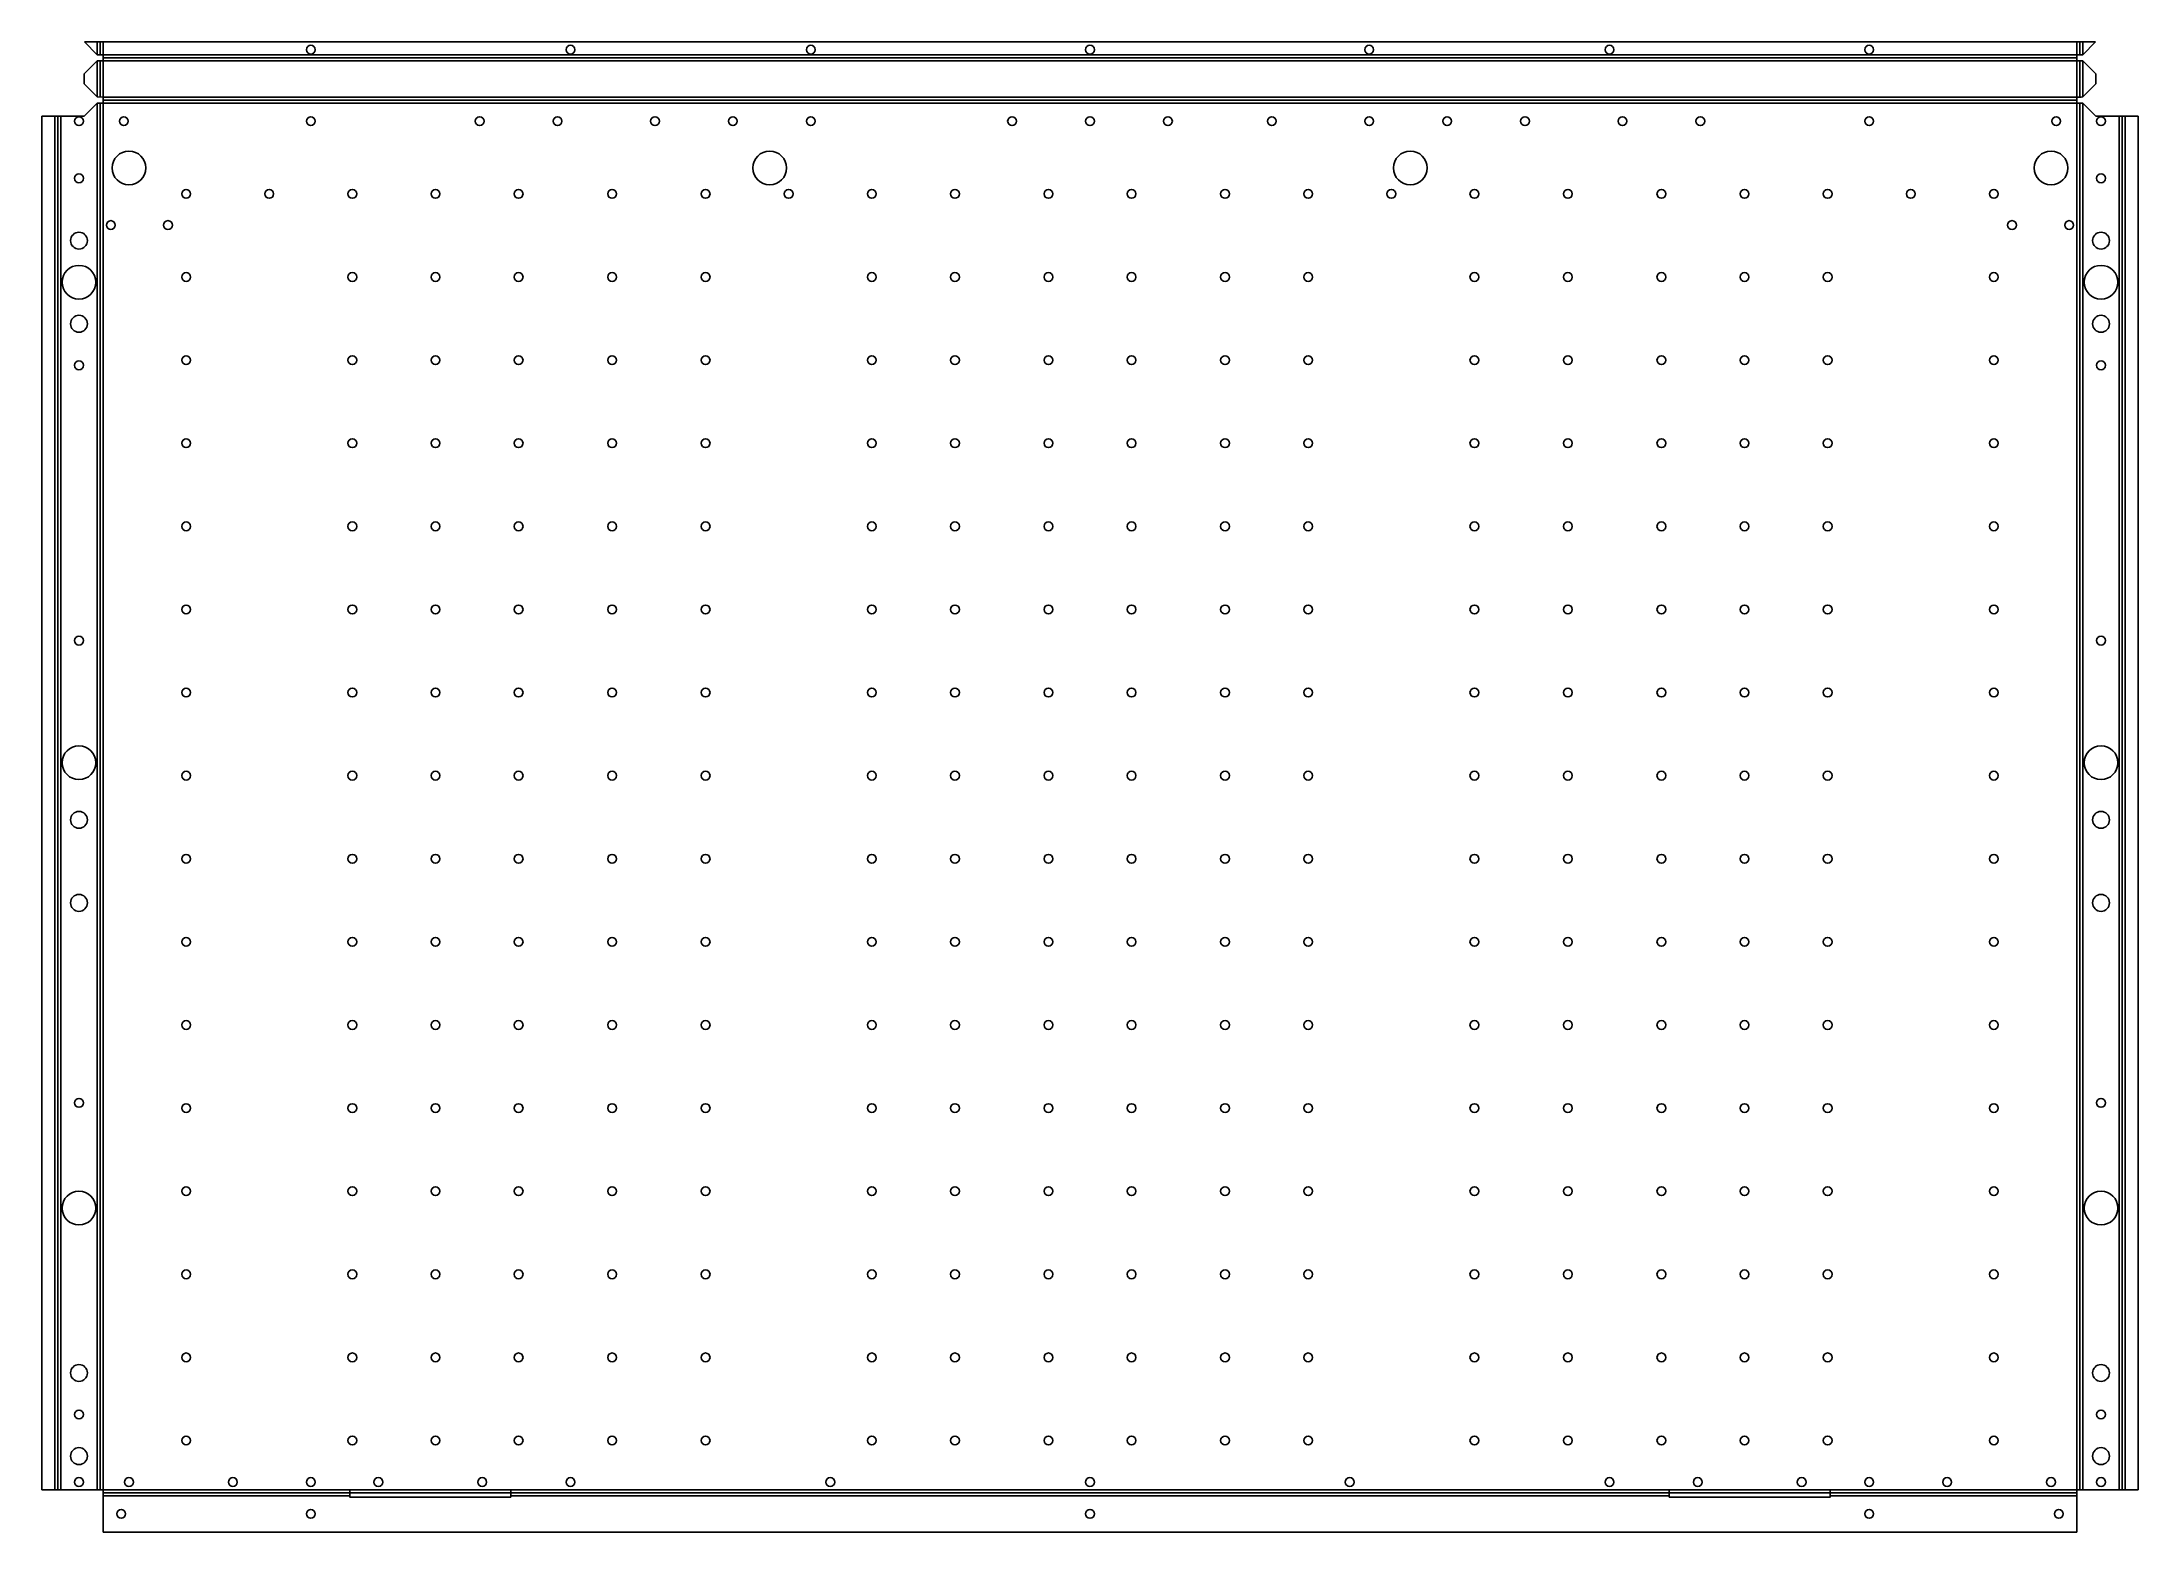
# Model space of a CAD drawing. Header units: millimetres. Extents: x -24 to 784, y 0 to 574.
import ezdxf

# ---------------------------------------------------------------- set-up
doc = ezdxf.new("R2010")
doc.units = ezdxf.units.MM

msp = doc.modelspace()

# ---------------------------------------------------------------- linework, layer by layer
at = {"layer": 'BEND'}
for p, q in [((-1.13, 573.79, 0), (-1.13, 568.82, 0)), ((761.13, 568.82, 0), (761.13, 573.79, 0)), ((-1.13, 566.49, 0), (-1.13, 552.56, 0)), ((0, 567.65, 0), (760, 567.65)), ((761.13, 552.56, 0), (761.13, 566.49, 0)), ((-1.13, 16.26), (-1.13, 550.23)), ((760, 551.39), (0, 551.39)), ((761.13, 16.26), (761.13, 550.23)), ((-17.39, 545.16, 0), (-17.39, 16.26)), ((777.39, 16.26, 0), (777.39, 545.16)), ((0, 15.13), (760, 15.13))]:
    msp.add_line(p, q, dxfattribs=at)
at = {"layer": 'BEND_EXTENT'}
for p, q in [((-2.26, 568.86, 0), (-2.26, 573.79, 0)), ((0, 573.79, 0), (0, 568.79)), ((760, 568.79, 0), (760, 573.79, 0)), ((762.26, 573.79, 0), (762.26, 568.86, 0)), ((-2.26, 552.59, 0), (-2.26, 566.45, 0)), ((0, 568.79), (760, 568.79, 0)), ((762.26, 566.45, 0), (762.26, 552.59, 0)), ((-2.26, 550.19, 0), (-2.26, 16.26, 0)), ((0, 16.26, 0), (0, 550.26)), ((0, 550.26), (760, 550.26)), ((760, 550.26), (760, 16.26, 0)), ((762.26, 16.26, 0), (762.26, 550.19, 0)), ((-18.52, 16.26, 0), (-18.52, 545.16, 0)), ((-16.26, 545.16, 0), (-16.26, 16.26, 0)), ((776.26, 16.26), (776.26, 545.16)), ((778.52, 545.16), (778.52, 16.26)), ((0, 16.26, 0), (95, 16.26)), ((157, 16.26), (603, 16.26)), ((665, 16.26), (760, 16.26, 0)), ((95, 14), (0, 14)), ((603, 14), (157, 14)), ((760, 14), (665, 14))]:
    msp.add_line(p, q, dxfattribs=at)
msp.add_lwpolyline([(760, 552.52), (0, 552.52), (0, 566.52), (760, 566.52)], close=True, dxfattribs=at)
at = {"layer": 'INTERIOR_PROFILES'}
for points in [[(157, 13.5), (157, 16.26), (95, 16.26), (95, 13.5)], [(603, 13.5), (665, 13.5), (665, 16.26), (603, 16.26)]]:
    msp.add_lwpolyline(points, close=True, dxfattribs=at)
at = {"layer": 'INTERIOR_PROFILES', "extrusion": (0, 0, -1)}
for centre, radius in [((-80, 570.79), 1.7), ((-180, 570.79), 1.7), ((-272.5, 570.79), 1.7), ((-380, 570.79), 1.7), ((-487.5, 570.79), 1.7), ((-580, 570.79), 1.7), ((-680, 570.79), 1.7), ((9.26, 543.26), 1.7), ((-8, 543.26), 1.7), ((-80, 543.26), 1.7), ((-145, 543.26), 1.7), ((-175, 543.26), 1.7), ((-212.5, 543.26), 1.7), ((-242.5, 543.26), 1.7), ((-272.5, 543.26), 1.7), ((-350, 543.26), 1.7), ((-380, 543.26), 1.7), ((-410, 543.26), 1.7), ((-450, 543.26), 1.7), ((-487.5, 543.26), 1.7), ((-517.5, 543.26), 1.7), ((-547.5, 543.26), 1.7), ((-585, 543.26), 1.7), ((-615, 543.26), 1.7), ((-680, 543.26), 1.7), ((-752, 543.26), 1.7), ((-769.26, 543.26), 1.7), ((-10, 525.26), 6.5), ((-256.67, 525.26), 6.5), ((-503.33, 525.26), 6.5), ((-750, 525.26), 6.5), ((9.26, 521.26), 1.7), ((-32, 515.26), 1.7), ((-64, 515.26), 1.7), ((-96, 515.26), 1.7), ((-128, 515.26), 1.7), ((-160, 515.26), 1.7), ((-196, 515.26), 1.7), ((-232, 515.26), 1.7), ((-264, 515.26), 1.7), ((-296, 515.26), 1.7), ((-328, 515.26), 1.7), ((-364, 515.26), 1.7), ((-396, 515.26), 1.7), ((-432, 515.26), 1.7), ((-464, 515.26), 1.7), ((-496, 515.26), 1.7), ((-528, 515.26), 1.7), ((-564, 515.26), 1.7), ((-600, 515.26), 1.7), ((-632, 515.26), 1.7), ((-664, 515.26), 1.7), ((-696, 515.26), 1.7), ((-728, 515.26), 1.7), ((-769.26, 521.26), 1.7), ((9.26, 497.26), 3.25), ((-3, 503.26), 1.7), ((-25, 503.26), 1.7), ((-735, 503.26), 1.7), ((-757, 503.26), 1.7), ((-769.26, 497.26), 3.25), ((9.26, 481.26), 6.5), ((-32, 483.26), 1.7), ((-96, 483.26), 1.7), ((-128, 483.26), 1.7), ((-160, 483.26), 1.7), ((-196, 483.26), 1.7), ((-232, 483.26), 1.7), ((-296, 483.26), 1.7), ((-328, 483.26), 1.7), ((-364, 483.26), 1.7), ((-396, 483.26), 1.7), ((-432, 483.26), 1.7), ((-464, 483.26), 1.7), ((-528, 483.26), 1.7), ((-564, 483.26), 1.7), ((-600, 483.26), 1.7), ((-632, 483.26), 1.7), ((-664, 483.26), 1.7), ((-728, 483.26), 1.7), ((-769.26, 481.26), 6.5), ((9.26, 465.26), 3.25), ((-769.26, 465.26), 3.25), ((-32, 451.26), 1.7), ((-96, 451.26), 1.7), ((-128, 451.26), 1.7), ((-160, 451.26), 1.7), ((-196, 451.26), 1.7), ((-232, 451.26), 1.7), ((-296, 451.26), 1.7), ((-328, 451.26), 1.7), ((-364, 451.26), 1.7), ((-396, 451.26), 1.7), ((-432, 451.26), 1.7), ((-464, 451.26), 1.7), ((-528, 451.26), 1.7), ((-564, 451.26), 1.7), ((-600, 451.26), 1.7), ((-632, 451.26), 1.7), ((-664, 451.26), 1.7), ((-728, 451.26), 1.7), ((9.26, 449.26), 1.7), ((-769.26, 449.26), 1.7), ((-32, 419.26), 1.7), ((-96, 419.26), 1.7), ((-128, 419.26), 1.7), ((-160, 419.26), 1.7), ((-196, 419.26), 1.7), ((-232, 419.26), 1.7), ((-296, 419.26), 1.7), ((-328, 419.26), 1.7), ((-364, 419.26), 1.7), ((-396, 419.26), 1.7), ((-432, 419.26), 1.7), ((-464, 419.26), 1.7), ((-528, 419.26), 1.7), ((-564, 419.26), 1.7), ((-600, 419.26), 1.7), ((-632, 419.26), 1.7), ((-664, 419.26), 1.7), ((-728, 419.26), 1.7), ((-32, 387.26), 1.7), ((-96, 387.26), 1.7), ((-128, 387.26), 1.7), ((-160, 387.26), 1.7), ((-196, 387.26), 1.7), ((-232, 387.26), 1.7), ((-296, 387.26), 1.7), ((-328, 387.26), 1.7), ((-364, 387.26), 1.7), ((-396, 387.26), 1.7), ((-432, 387.26), 1.7), ((-464, 387.26), 1.7), ((-528, 387.26), 1.7), ((-564, 387.26), 1.7), ((-600, 387.26), 1.7), ((-632, 387.26), 1.7), ((-664, 387.26), 1.7), ((-728, 387.26), 1.7), ((-32, 355.26), 1.7), ((-96, 355.26), 1.7), ((-128, 355.26), 1.7), ((-160, 355.26), 1.7), ((-196, 355.26), 1.7), ((-232, 355.26), 1.7), ((-296, 355.26), 1.7), ((-328, 355.26), 1.7), ((-364, 355.26), 1.7), ((-396, 355.26), 1.7), ((-432, 355.26), 1.7), ((-464, 355.26), 1.7), ((-528, 355.26), 1.7), ((-564, 355.26), 1.7), ((-600, 355.26), 1.7), ((-632, 355.26), 1.7), ((-664, 355.26), 1.7), ((-728, 355.26), 1.7), ((9.26, 343.26), 1.7), ((-769.26, 343.26), 1.7), ((-32, 323.26), 1.7), ((-96, 323.26), 1.7), ((-128, 323.26), 1.7), ((-160, 323.26), 1.7), ((-196, 323.26), 1.7), ((-232, 323.26), 1.7), ((-296, 323.26), 1.7), ((-328, 323.26), 1.7), ((-364, 323.26), 1.7), ((-396, 323.26), 1.7), ((-432, 323.26), 1.7), ((-464, 323.26), 1.7), ((-528, 323.26), 1.7), ((-564, 323.26), 1.7), ((-600, 323.26), 1.7), ((-632, 323.26), 1.7), ((-664, 323.26), 1.7), ((-728, 323.26), 1.7), ((9.26, 296.26), 6.5), ((-769.26, 296.26), 6.5), ((-32, 291.26), 1.7), ((-96, 291.26), 1.7), ((-128, 291.26), 1.7), ((-160, 291.26), 1.7), ((-196, 291.26), 1.7), ((-232, 291.26), 1.7), ((-296, 291.26), 1.7), ((-328, 291.26), 1.7), ((-364, 291.26), 1.7), ((-396, 291.26), 1.7), ((-432, 291.26), 1.7), ((-464, 291.26), 1.7), ((-528, 291.26), 1.7), ((-564, 291.26), 1.7), ((-600, 291.26), 1.7), ((-632, 291.26), 1.7), ((-664, 291.26), 1.7), ((-728, 291.26), 1.7), ((9.26, 274.26), 3.25), ((-769.26, 274.26), 3.25), ((-32, 259.26), 1.7), ((-96, 259.26), 1.7), ((-128, 259.26), 1.7), ((-160, 259.26), 1.7), ((-196, 259.26), 1.7), ((-232, 259.26), 1.7), ((-296, 259.26), 1.7), ((-328, 259.26), 1.7), ((-364, 259.26), 1.7), ((-396, 259.26), 1.7), ((-432, 259.26), 1.7), ((-464, 259.26), 1.7), ((-528, 259.26), 1.7), ((-564, 259.26), 1.7), ((-600, 259.26), 1.7), ((-632, 259.26), 1.7), ((-664, 259.26), 1.7), ((-728, 259.26), 1.7), ((9.26, 242.26), 3.25), ((-769.26, 242.26), 3.25), ((-32, 227.26), 1.7), ((-96, 227.26), 1.7), ((-128, 227.26), 1.7), ((-160, 227.26), 1.7), ((-196, 227.26), 1.7), ((-232, 227.26), 1.7), ((-296, 227.26), 1.7), ((-328, 227.26), 1.7), ((-364, 227.26), 1.7), ((-396, 227.26), 1.7), ((-432, 227.26), 1.7), ((-464, 227.26), 1.7), ((-528, 227.26), 1.7), ((-564, 227.26), 1.7), ((-600, 227.26), 1.7), ((-632, 227.26), 1.7), ((-664, 227.26), 1.7), ((-728, 227.26), 1.7), ((-32, 195.26), 1.7), ((-96, 195.26), 1.7), ((-128, 195.26), 1.7), ((-160, 195.26), 1.7), ((-196, 195.26), 1.7), ((-232, 195.26), 1.7), ((-296, 195.26), 1.7), ((-328, 195.26), 1.7), ((-364, 195.26), 1.7), ((-396, 195.26), 1.7), ((-432, 195.26), 1.7), ((-464, 195.26), 1.7), ((-528, 195.26), 1.7), ((-564, 195.26), 1.7), ((-600, 195.26), 1.7), ((-632, 195.26), 1.7), ((-664, 195.26), 1.7), ((-728, 195.26), 1.7), ((9.26, 165.26), 1.7), ((-32, 163.26), 1.7), ((-96, 163.26), 1.7), ((-128, 163.26), 1.7), ((-160, 163.26), 1.7), ((-196, 163.26), 1.7), ((-232, 163.26), 1.7), ((-296, 163.26), 1.7), ((-328, 163.26), 1.7), ((-364, 163.26), 1.7), ((-396, 163.26), 1.7), ((-432, 163.26), 1.7), ((-464, 163.26), 1.7), ((-528, 163.26), 1.7), ((-564, 163.26), 1.7), ((-600, 163.26), 1.7), ((-632, 163.26), 1.7), ((-664, 163.26), 1.7), ((-728, 163.26), 1.7), ((-769.26, 165.26), 1.7), ((9.26, 124.76), 6.5), ((-32, 131.26), 1.7), ((-96, 131.26), 1.7), ((-128, 131.26), 1.7), ((-160, 131.26), 1.7), ((-196, 131.26), 1.7), ((-232, 131.26), 1.7), ((-296, 131.26), 1.7), ((-328, 131.26), 1.7), ((-364, 131.26), 1.7), ((-396, 131.26), 1.7), ((-432, 131.26), 1.7), ((-464, 131.26), 1.7), ((-528, 131.26), 1.7), ((-564, 131.26), 1.7), ((-600, 131.26), 1.7), ((-632, 131.26), 1.7), ((-664, 131.26), 1.7), ((-728, 131.26), 1.7), ((-769.26, 124.76), 6.5), ((-32, 99.26), 1.7), ((-96, 99.26), 1.7), ((-128, 99.26), 1.7), ((-160, 99.26), 1.7), ((-196, 99.26), 1.7), ((-232, 99.26), 1.7), ((-296, 99.26), 1.7), ((-328, 99.26), 1.7), ((-364, 99.26), 1.7), ((-396, 99.26), 1.7), ((-432, 99.26), 1.7), ((-464, 99.26), 1.7), ((-528, 99.26), 1.7), ((-564, 99.26), 1.7), ((-600, 99.26), 1.7), ((-632, 99.26), 1.7), ((-664, 99.26), 1.7), ((-728, 99.26), 1.7), ((-32, 67.26), 1.7), ((-96, 67.26), 1.7), ((-128, 67.26), 1.7), ((-160, 67.26), 1.7), ((-196, 67.26), 1.7), ((-232, 67.26), 1.7), ((-296, 67.26), 1.7), ((-328, 67.26), 1.7), ((-364, 67.26), 1.7), ((-396, 67.26), 1.7), ((-432, 67.26), 1.7), ((-464, 67.26), 1.7), ((-528, 67.26), 1.7), ((-564, 67.26), 1.7), ((-600, 67.26), 1.7), ((-632, 67.26), 1.7), ((-664, 67.26), 1.7), ((-728, 67.26), 1.7), ((9.26, 61.26), 3.25), ((-769.26, 61.26), 3.25), ((9.26, 45.26), 1.7), ((-769.26, 45.26), 1.7), ((9.26, 29.26), 3.25), ((-32, 35.26), 1.7), ((-96, 35.26), 1.7), ((-128, 35.26), 1.7), ((-160, 35.26), 1.7), ((-196, 35.26), 1.7), ((-232, 35.26), 1.7), ((-296, 35.26), 1.7), ((-328, 35.26), 1.7), ((-364, 35.26), 1.7), ((-396, 35.26), 1.7), ((-432, 35.26), 1.7), ((-464, 35.26), 1.7), ((-528, 35.26), 1.7), ((-564, 35.26), 1.7), ((-600, 35.26), 1.7), ((-632, 35.26), 1.7), ((-664, 35.26), 1.7), ((-728, 35.26), 1.7), ((-769.26, 29.26), 3.25), ((9.26, 19.26), 1.7), ((-10, 19.26), 1.7), ((-50, 19.26), 1.7), ((-80, 19.26), 1.7), ((-106, 19.26), 1.7), ((-146, 19.26), 1.7), ((-180, 19.26), 1.7), ((-280, 19.26), 1.7), ((-380, 19.26), 1.7), ((-480, 19.26), 1.7), ((-580, 19.26), 1.7), ((-614, 19.26), 1.7), ((-654, 19.26), 1.7), ((-680, 19.26), 1.7), ((-710, 19.26), 1.7), ((-750, 19.26), 1.7), ((-769.26, 19.26), 1.7), ((-7, 7), 1.7), ((-80, 7), 1.7), ((-380, 7), 1.7), ((-680, 7), 1.7), ((-753, 7), 1.7)]:
    msp.add_circle(centre, radius, dxfattribs=at)
at = {"layer": 'OUTER_PROFILES'}
for p, q in [((-2.26, 568.86), (-7.19, 573.79)), ((-7.19, 573.79), (-2.26, 573.79)), ((-2.26, 573.79), (0, 573.79)), ((0, 573.79), (760, 573.79)), ((760, 573.79), (762.26, 573.79)), ((762.26, 573.79), (767.19, 573.79)), ((767.19, 573.79), (762.26, 568.86)), ((-7.26, 561.45), (-2.26, 566.45)), ((0, 568.79), (-2.26, 568.86)), ((-2.26, 566.45), (0, 566.52)), ((0, 566.52), (0, 568.79)), ((762.26, 568.86), (760, 568.79)), ((760, 568.79), (760, 566.52)), ((760, 566.52), (762.26, 566.45)), ((762.26, 566.45), (767.26, 561.45)), ((-7.26, 557.59), (-7.26, 561.45)), ((-2.26, 552.59), (-7.26, 557.59)), ((767.26, 557.59), (762.26, 552.59)), ((767.26, 561.45), (767.26, 557.59)), ((-7.29, 545.16), (-2.26, 550.19)), ((0, 552.52), (-2.26, 552.59)), ((0, 550.26), (0, 552.52)), ((760, 552.52), (760, 550.26)), ((762.26, 550.19), (767.29, 545.16)), ((-23.52, 16.26), (-23.52, 545.16)), ((-23.52, 545.16), (-18.52, 545.16)), ((-18.52, 545.16), (-16.26, 545.16)), ((-16.26, 545.16), (-7.29, 545.16)), ((767.29, 545.16), (776.26, 545.16)), ((776.26, 545.16), (778.52, 545.16)), ((778.52, 545.16), (783.52, 545.16)), ((783.52, 545.16), (783.52, 16.26)), ((-18.52, 16.26), (-23.52, 16.26)), ((-16.26, 16.26), (-18.52, 16.26)), ((-2.26, 16.26), (-16.26, 16.26)), ((0, 16.26), (-2.26, 16.26)), ((0, 14), (0, 16.26)), ((762.26, 16.26), (760, 16.26)), ((760, 16.26), (760, 14)), ((776.26, 16.26), (762.26, 16.26)), ((778.52, 16.26), (776.26, 16.26)), ((783.52, 16.26), (778.52, 16.26)), ((0, 0), (0, 14)), ((760, 14), (760, 0)), ((760, 0), (0, 0))]:
    msp.add_line(p, q, dxfattribs=at)
for points, knots in [([(0, 550.26), (-0.11, 550.26), (-0.22, 550.26), (-0.33, 550.25), (-0.4, 550.25), (-0.47, 550.25), (-0.54, 550.25), (-0.68, 550.24), (-0.83, 550.24), (-0.97, 550.23), (-1.02, 550.23), (-1.07, 550.23), (-1.11, 550.23), (-1.44, 550.22), (-1.76, 550.21), (-2.09, 550.2), (-2.15, 550.19), (-2.2, 550.19), (-2.26, 550.19)], [-0.3149808, -0.3149808, -0.3149808, -0.3149808, -0.2691115, -0.2691115, -0.2691115, -0.2395298, -0.2395298, -0.2395298, -0.1800077, -0.1800077, -0.1800077, -0.1597673, -0.1597673, -0.1597673, -0.0243504, -0.0243504, -0.0243504, 0, 0, 0, 0]), ([(760, 552.52), (760.32, 552.53), (760.65, 552.54), (760.97, 552.55), (761.4, 552.57), (761.83, 552.58), (762.26, 552.59)], [0, 0, 0, 0, 0.673198, 0.673198, 0.673198, 1.570796, 1.570796, 1.570796, 1.570796]), ([(762.26, 550.19), (762.2, 550.19), (762.15, 550.19), (762.09, 550.2), (761.76, 550.21), (761.44, 550.22), (761.11, 550.23), (761.07, 550.23), (761.02, 550.23), (760.97, 550.23), (760.83, 550.24), (760.69, 550.24), (760.54, 550.25), (760.47, 550.25), (760.4, 550.25), (760.33, 550.25), (760.22, 550.26), (760.11, 550.26), (760, 550.26)], [-0.3150436, -0.3150436, -0.3150436, -0.3150436, -0.2907267, -0.2907267, -0.2907267, -0.1553765, -0.1553765, -0.1553765, -0.1351725, -0.1351725, -0.1351725, -0.0755629, -0.0755629, -0.0755629, -0.0459328, -0.0459328, -0.0459328, 0, 0, 0, 0])]:
    msp.add_open_spline(points, degree=3, knots=knots, dxfattribs=at)

doc.saveas('drawing.dxf')
